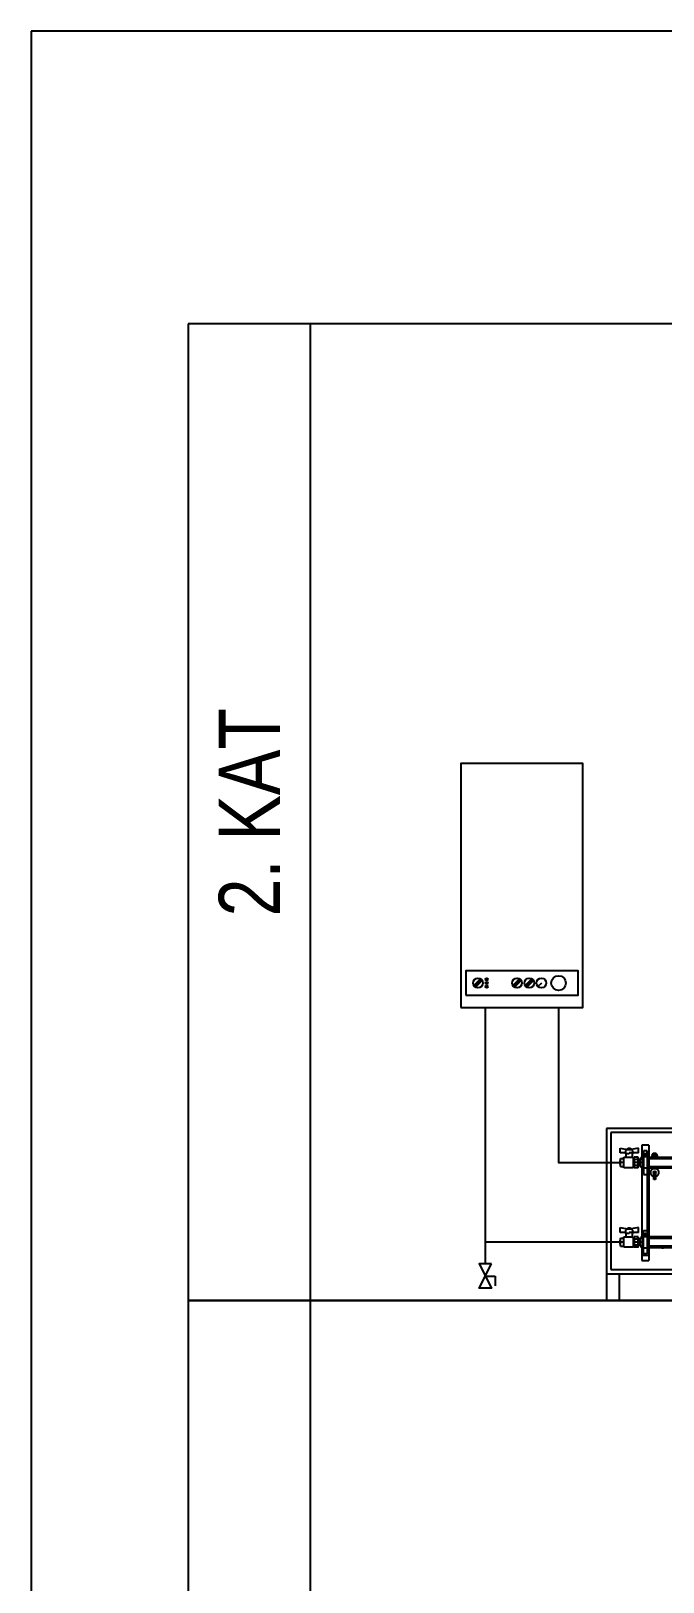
# Model space of a CAD drawing. Header units: centimetres. Extents: x -1224 to 8120, y -5771 to -1283.
# Drawn here: x -1000 to -741, y -4515 to -3880 of the extents above; entities that cross this region are included whole.
import ezdxf
from ezdxf.enums import TextEntityAlignment as Align

# ---------------------------------------------------------------- set-up
doc = ezdxf.new("R2010")
doc.units = ezdxf.units.CM
for name, color, linetype in [('ROTAS-ISITMA-DONUS-BORU', 30, 'Continuous'), ('ROTAS-ISITMA-GIDIS-BORU', 10, 'Continuous'), ('ROTAS-ISITMA-KOLLEKTOR', 4, 'Continuous'), ('ROTAS-PAFTA', 144, 'Continuous'), ('ROTAS-SEMA-KAT-BANDI', 7, 'Continuous'), ('ROTAS-SEMA-KAT-YAZI', 1, 'Continuous')]:
    doc.layers.add(name, color=color, linetype=linetype)
doc.styles.add('ROTAS-YAZI', font='arial.ttf')

# ---------------------------------------------------------------- blocks, each defined once
blk = doc.blocks.new('ROTAS-YI-KOMBI-KOLLEKTOR')
at = {"color": 2}
for p, q in [((-76.36, 131.72), (-79.1, 128.98)), ((-75.96, 131.41), (-78.79, 128.59)), ((-75.65, 131.02), (-78.39, 128.28)), ((-60.36, 131.72), (-63.1, 128.98)), ((-59.96, 131.41), (-62.79, 128.59)), ((-59.65, 131.02), (-62.39, 128.28)), ((-55.36, 131.72), (-58.1, 128.98)), ((-54.96, 131.41), (-57.79, 128.59)), ((-54.65, 131.02), (-57.39, 128.28)), ((-51.38, 130), (-52.79, 128.59))]:
    blk.add_line(p, q, dxfattribs=at)
at = {"color": 15}
for p, q in [((100.29, 70.49, 0), (-24.7, 70.49, 0)), ((-24.7, 70.49, 0), (-24.7, 0, 0)), ((98.57, 68.77, 0), (-22.98, 68.77, 0)), ((-22.98, 68.77, 0), (-22.98, 12.63, 0)), ((-24.7, 10.9, 0), (100.29, 10.9, 0)), ((-22.98, 12.63, 0), (98.57, 12.63, 0)), ((-19.61, 10.9, 0), (-19.61, 0, 0)), ((-24.7, 0, 0), (100.29, 0, 0))]:
    blk.add_line(p, q, dxfattribs=at)
at = {"color": 7}
for p, q in [((-10.27, 63.66), (-10.27, 58.38)), ((-7.35, 63.66), (-10.27, 63.66)), ((-7.35, 63.66), (-7.35, 16.33)), ((-19.16, 62.43), (-16.29, 61.87)), ((-19.16, 60.44), (-19.16, 62.43)), ((-16.8, 60.44), (-19.16, 60.44)), ((-19.11, 55.65), (-19.11, 57.31)), ((-19.01, 58.14), (-17.61, 58.14)), ((-17.61, 54.33), (-17.61, 58.62)), ((-17.61, 58.62), (-13.75, 58.62)), ((-16.8, 61.36), (-16.29, 61.87)), ((-16.8, 60.02), (-16.8, 61.36)), ((-16.8, 60.02), (-16.8, 60.44)), ((-16.64, 60.02), (-16.8, 60.02)), ((-15.4, 60.01), (-16.65, 60.01)), ((-16.64, 58.62), (-16.64, 60.02)), ((-16.29, 61.87), (-14.57, 61.87)), ((-15.95, 62.35), (-14.87, 62.35)), ((-15.95, 61.87), (-15.95, 62.35)), ((-15.71, 62.35), (-15.71, 61.87)), ((-11.69, 60.44), (-15.4, 60.44)), ((-15.4, 60.44), (-15.4, 60.01)), ((-15.11, 62.35), (-15.11, 61.87)), ((-14.87, 62.35), (-14.87, 61.87)), ((-11.69, 62.43), (-14.57, 61.87)), ((-14.57, 61.87), (-14.06, 61.36)), ((-14.22, 60.44), (-14.22, 58.63)), ((-14.06, 60.01), (-14.22, 60.01)), ((-14.06, 61.36), (-14.06, 60.01)), ((-13.75, 58.62), (-13.75, 54.33)), ((-13.48, 54.78), (-13.48, 58.17)), ((-11.8, 58.62), (-13.44, 58.62)), ((-11.81, 57.71), (-13.43, 57.71)), ((-11.76, 54.78), (-11.76, 58.17)), ((-10.89, 57.76), (-11.76, 57.76)), ((-11.69, 60.44), (-11.69, 62.43)), ((-10.9, 55.53), (-10.9, 57.38)), ((-10.05, 58.37), (-10.82, 58.37)), ((-10.05, 58.62), (-10.05, 54.33)), ((-9.56, 58.62), (-10.05, 58.62)), ((-8.07, 58.79), (-9.58, 58.79)), ((-9.57, 61.3), (-9.57, 51.65)), ((-8.07, 61.3), (-9.57, 61.3)), ((-9.26, 59.47), (-9.26, 59.6)), ((-9.26, 59.6), (-8.89, 59.6)), ((-8.89, 59.47), (-9.26, 59.47)), ((-8.89, 59.96), (-8.75, 59.96)), ((-8.89, 59.6), (-8.89, 59.95)), ((-8.89, 59.08), (-8.89, 59.47)), ((-8.75, 59.08), (-8.89, 59.08)), ((-8.75, 59.96), (-8.75, 59.6)), ((-8.75, 59.6), (-8.37, 59.6)), ((-8.37, 59.47), (-8.75, 59.47)), ((-8.75, 59.47), (-8.75, 59.08)), ((-8.37, 59.6), (-8.37, 59.47)), ((-8.07, 58.62), (-8.07, 61.3)), ((-8.07, 58.62), (-8.07, 58.14)), ((-8.07, 58.14), (-8.07, 19.03)), ((-7.35, 58.62), (92.4, 58.62)), ((-7.35, 58.14), (92.4, 58.14)), ((-6.18, 59.4), (-6.18, 58.62)), ((-3.82, 58.96), (-6.18, 58.96)), ((-4.03, 59.45), (-5.98, 59.45)), ((-5.61, 60.12), (-5.97, 59.6)), ((-5.97, 59.6), (-5.97, 59.45)), ((-4.03, 59.6), (-5.97, 59.6)), ((-4.39, 60.12), (-5.61, 60.12)), ((-5.59, 59.45), (-5.59, 59.45)), ((-5.59, 59.4), (-5.59, 58.97)), ((-5, 58.62), (-5, 60.12)), ((-4.43, 59.45), (-4.43, 59.45)), ((-4.43, 59.39), (-4.43, 58.97)), ((-4.39, 60.12), (-4.03, 59.6)), ((-4.03, 59.45), (-4.03, 59.6)), ((-3.82, 58.96), (-3.82, 59.4)), ((-3.82, 58.62), (-3.82, 58.96)), ((-17.61, 56.48), (-19.11, 56.48)), ((-19.01, 54.81), (-17.61, 54.81)), ((-13.75, 54.33), (-17.61, 54.33)), ((-11.81, 55.24), (-13.48, 55.24)), ((-11.8, 54.33), (-13.44, 54.33)), ((-11.82, 56.48), (-13.42, 56.48)), ((-10.89, 55.19), (-11.76, 55.19)), ((-10.05, 56.48), (-10.83, 56.48)), ((-10.05, 54.58), (-10.82, 54.58)), ((-10.27, 54.57), (-10.27, 25.81)), ((-10.03, 54.33), (-9.56, 54.33)), ((-8.07, 54.2), (-9.58, 54.2)), ((-9.57, 51.65), (-8.07, 51.65)), ((-7.35, 54.81), (92.4, 54.81)), ((-7.35, 54.33), (92.4, 54.33)), ((-6.18, 54.33), (-6.18, 53.61)), ((-6.18, 54.1), (-3.82, 54.1)), ((-6.11, 54.34), (-6.11, 54.33)), ((-5.53, 52.4), (-4.99, 52.91)), ((-4.99, 51.86), (-5.53, 52.4)), ((-5.41, 49.52), (-5.41, 51.88)), ((-5.41, 51.88), (-4.61, 51.88)), ((-4.99, 52.91), (-4.48, 52.41)), ((-4.48, 52.41), (-4.98, 51.88)), ((-4.61, 51.88), (-4.61, 49.52)), ((-3.82, 54.33), (-3.82, 53.63)), ((-4.61, 49.52), (-5.41, 49.52)), ((-19.16, 29.85), (-16.29, 29.29)), ((-19.16, 27.87), (-19.16, 29.85)), ((-16.8, 27.87), (-19.16, 27.87)), ((-19.01, 25.56), (-17.61, 25.56)), ((-17.61, 21.75), (-17.61, 26.04)), ((-17.61, 26.04), (-13.75, 26.04)), ((-16.8, 28.78), (-16.29, 29.29)), ((-16.8, 27.44), (-16.8, 28.78)), ((-16.8, 27.44), (-16.8, 27.87)), ((-16.64, 27.44), (-16.8, 27.44)), ((-15.4, 27.43), (-16.65, 27.43)), ((-16.64, 26.04), (-16.64, 27.44)), ((-16.29, 29.29), (-14.57, 29.29)), ((-15.95, 29.77), (-14.87, 29.77)), ((-15.95, 29.29), (-15.95, 29.77)), ((-15.71, 29.77), (-15.71, 29.29)), ((-11.69, 27.86), (-15.4, 27.86)), ((-15.4, 27.86), (-15.4, 27.43)), ((-15.11, 29.77), (-15.11, 29.29)), ((-14.87, 29.77), (-14.87, 29.29)), ((-11.69, 29.85), (-14.57, 29.29)), ((-14.57, 29.29), (-14.06, 28.78)), ((-14.22, 27.86), (-14.22, 26.05)), ((-14.06, 27.43), (-14.22, 27.43)), ((-14.06, 28.78), (-14.06, 27.43)), ((-13.75, 26.04), (-13.75, 21.75)), ((-13.48, 22.21), (-13.48, 25.59)), ((-11.8, 26.04), (-13.44, 26.04)), ((-11.76, 22.21), (-11.76, 25.59)), ((-11.69, 27.86), (-11.69, 29.85)), ((-10.05, 25.79), (-10.82, 25.79)), ((-10.05, 26.04), (-9.57, 26.04)), ((-10.05, 26.04), (-10.05, 21.75)), ((-9.57, 19.03), (-9.57, 28.69)), ((-9.57, 28.69), (-8.07, 28.69)), ((-9.57, 26.18), (-8.05, 26.18)), ((-9.27, 26.99), (-9.27, 26.86)), ((-8.88, 26.99), (-9.27, 26.99)), ((-9.27, 26.86), (-8.88, 26.86)), ((-8.88, 27.34), (-8.88, 26.99)), ((-8.74, 27.34), (-8.88, 27.34)), ((-8.88, 26.86), (-8.88, 26.47)), ((-8.88, 26.47), (-8.74, 26.47)), ((-8.74, 26.99), (-8.74, 27.34)), ((-8.37, 26.99), (-8.74, 26.99)), ((-8.74, 26.86), (-8.37, 26.86)), ((-8.74, 26.47), (-8.74, 26.86)), ((-8.37, 26.86), (-8.37, 26.99)), ((-8.06, 26.01), (-8.06, 21.72)), ((92.4, 26.01), (-7.3, 26.01)), ((-7.3, 25.52), (92.4, 25.52)), ((-19.11, 23.07), (-19.11, 24.73)), ((-17.61, 23.9), (-19.11, 23.9)), ((-19.01, 22.23), (-17.61, 22.23)), ((-13.75, 21.75), (-17.61, 21.75)), ((-11.81, 22.66), (-13.48, 22.66)), ((-11.8, 21.75), (-13.44, 21.75)), ((-11.81, 25.14), (-13.43, 25.14)), ((-11.82, 23.9), (-13.42, 23.9)), ((-10.89, 25.19), (-11.76, 25.19)), ((-10.89, 22.61), (-11.76, 22.61)), ((-10.9, 22.95), (-10.9, 24.81)), ((-10.05, 23.9), (-10.83, 23.9)), ((-10.83, 22.01), (-10.05, 22.01)), ((-10.27, 21.98), (-10.27, 16.33)), ((-10.05, 21.75), (-9.57, 21.75)), ((-9.57, 21.58), (-8.05, 21.58)), ((92.4, 22.2), (-7.3, 22.2)), ((-7.3, 21.72), (92.4, 21.72)), ((-1.61, 21.12), (-1.61, 21.66)), ((-10.29, 18.54), (-7.35, 18.54)), ((-10.27, 16.33), (-7.35, 16.33)), ((-8.07, 19.03), (-9.57, 19.03))]:
    blk.add_line(p, q, dxfattribs=at)
at = {"color": 1}
for p, q in [((-74.38, 10), (-70.38, 10)), ((-70.38, 10), (-70.38, 6))]:
    blk.add_line(p, q, dxfattribs=at)
at = {"color": 2}
for points in [[(-84.38, 120), (-34.38, 120), (-34.38, 220), (-84.38, 220)], [(-82.38, 125), (-36.38, 125), (-36.38, 135), (-82.38, 135)]]:
    blk.add_lwpolyline(points, close=True, dxfattribs=at)
at = {"color": 1}
blk.add_lwpolyline([(-71.88, 15), (-76.88, 15), (-71.88, 5), (-76.88, 5), (-71.88, 15)], dxfattribs=at)
at = {"color": 2}
for centre, radius in [((-77.38, 130), 2), ((-73.79, 131.5), 0.5), ((-73.79, 130), 0.5), ((-73.79, 128.5), 0.5), ((-61.38, 130), 2), ((-56.38, 130), 2), ((-51.38, 130), 2), ((-44.38, 130), 3)]:
    blk.add_circle(centre, radius, dxfattribs=at)
at = {"color": 7}
for centre, radius in [((-8.82, 59.54), 0.644), ((-5, 52.4), 0.536), ((-8.82, 26.92), 0.644)]:
    blk.add_circle(centre, radius, dxfattribs=at)
for centre, radius, start, end in [((-15.89, 57.34), 3.22, 165.62142, -164.49116), ((-11.3, 58.19), 2.18, 168.54467, -167.3824), ((-10.04, 57.12), 3.43, 169.97935, -169.24917), ((-15.19, 57.12), 3.43, -10.75083, 10.02065), ((-13.94, 58.19), 2.18, -12.6176, 11.45533), ((-4.81, 57.38), 6.09, 170.71813, -171.42252), ((-5.89, 58.54), 0.905, 70.7684, 108.79702), ((-5.01, 56.55), 2.9, 78.59208, 101.63922), ((-4.12, 58.54), 0.905, 70.52594, 110.00219), ((-15.89, 55.61), 3.22, 164.49116, -165.62142), ((-10.04, 55.84), 3.43, 169.24917, -169.97935), ((-11.3, 54.76), 2.18, 167.3824, -168.54467), ((-15.19, 55.84), 3.43, -10.02065, 10.75083), ((-13.94, 54.76), 2.18, -11.45533, 12.6176), ((-4.81, 55.57), 6.09, 171.42252, -170.71813), ((-5, 52.4), 1.72, -77.00183, -103.67892), ((-15.89, 24.76), 3.22, 165.62142, -164.49116), ((-11.3, 25.61), 2.18, 168.54467, -167.3824), ((-13.94, 25.61), 2.18, -12.6176, 11.45533), ((-4.81, 24.81), 6.09, 170.71813, -171.42252), ((-15.89, 23.04), 3.22, 164.49116, -165.62142), ((-10.04, 24.54), 3.43, 169.97935, -169.24917), ((-10.04, 23.26), 3.43, 169.24917, -169.97935), ((-11.3, 22.18), 2.18, 167.3824, -168.54467), ((-15.19, 24.54), 3.43, -10.75083, 10.02065), ((-15.19, 23.26), 3.43, -10.02065, 10.75083), ((-13.94, 22.18), 2.18, -11.45533, 12.6176), ((-4.81, 22.99), 6.09, 171.42252, -170.71813)]:
    blk.add_arc(centre, radius, start, end, dxfattribs=at)
at = {"layer": 'ROTAS-ISITMA-DONUS-BORU'}
blk.add_line((-19.11, 23.9), (-74.38, 23.9), dxfattribs=at)
blk.add_lwpolyline([(-74.38, 120), (-74.38, 15)], dxfattribs=at)
at = {"layer": 'ROTAS-ISITMA-GIDIS-BORU'}
blk.add_lwpolyline([(-44.38, 120), (-44.38, 56.48), (-19.11, 56.48)], dxfattribs=at)
at = {"color": 4, "style": 'ROTAS-YAZI', "width": 0.65}
blk.add_attdef('KOMBI', (33, 195.06), '', height=20, rotation=359.99998, dxfattribs=at)

msp = doc.modelspace()

# ---------------------------------------------------------------- linework, layer by layer
at = {"layer": 'ROTAS-PAFTA'}
msp.add_lwpolyline([(-1000, -5650), (3548.4, -5650), (3548.4, -3880), (-1000, -3880)], close=True, dxfattribs=at)
at = {"layer": 'ROTAS-SEMA-KAT-BANDI', "color": 7}
for p, q in [((-885.6, -4400), (-885.6, -4000)), ((-885.6, -4800), (-885.6, -4400))]:
    msp.add_line(p, q, dxfattribs=at)
for points in [[(-935.6, -4400), (3460.4, -4400), (3460.4, -4000), (-935.6, -4000)], [(-935.6, -4800), (3460.4, -4800), (3460.4, -4400), (-935.6, -4400)]]:
    msp.add_lwpolyline(points, close=True, dxfattribs=at)

# ---------------------------------------------------------------- block references
at = {"layer": 'ROTAS-ISITMA-KOLLEKTOR'}
msp.add_blockref('ROTAS-YI-KOMBI-KOLLEKTOR', (-739.6, -4400), dxfattribs=at)

# ---------------------------------------------------------------- texts
at = {"layer": 'ROTAS-SEMA-KAT-YAZI', "color": 1, "style": 'ROTAS-YAZI', "width": 0.8}
msp.add_text('2. KAT', height=25, rotation=90, dxfattribs=at).set_placement((-910.6, -4200), align=Align.MIDDLE_CENTER)

doc.saveas('drawing.dxf')
